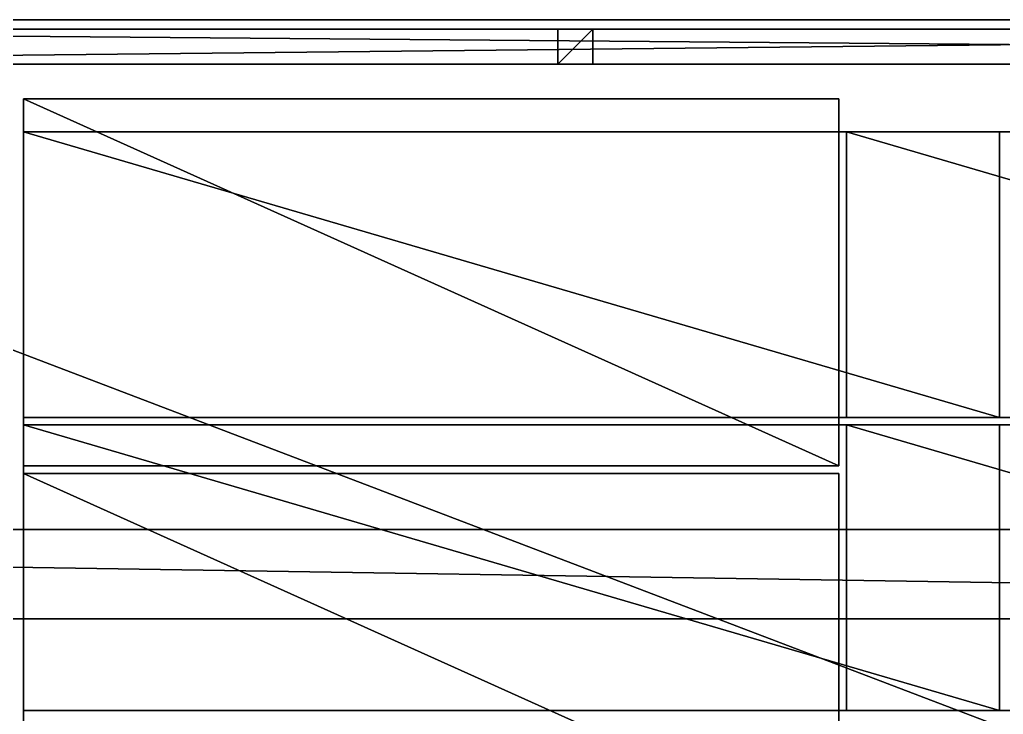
# Model space of a CAD drawing. Header units: millimetres. Extents: x -2500 to 6540, y -1255 to 1270.
# Drawn here: x 1291 to 2834, y 180 to 1270 of the extents above; entities that cross this region are included whole.
import ezdxf

# ---------------------------------------------------------------- set-up
doc = ezdxf.new("R2010")
doc.units = ezdxf.units.MM

msp = doc.modelspace()

# ---------------------------------------------------------------- linework, layer by layer
at = {"layer": 'CAD_75LAB'}
for points in [[(6540, 1270, 1190), (6540, 1270, 1120), (-40, 1270, 1120)], [(6540, 1270, 1190), (-40, 1270, 1120), (-40, 1270, 1190)], [(6540, 1270, 1120), (-40, 1200, 1120), (-40, 1270, 1120)], [(6540, 1270, 1120), (6540, 1200, 1120), (-40, 1200, 1120)], [(6540, 1270, 1190), (-40, 1270, 1190), (-40, 1200, 1190)], [(6540, 1270, 1190), (-40, 1200, 1190), (6540, 1200, 1190)], [(6540, 1255, 1030), (-40, 1255, 1030), (-40, 1255, 1120)], [(6540, 1255, 1120), (6540, 1255, 1030), (-40, 1255, 1120)], [(6540, -1255, 1030), (-40, -1255, 1030), (-40, 1255, 1030)], [(6540, 1255, 1030), (6540, -1255, 1030), (-40, 1255, 1030)], [(6540, -1255, 1120), (-40, 1255, 1120), (-40, -1255, 1120)], [(6540, 1255, 1120), (-40, 1255, 1120), (6540, -1255, 1120)], [(6540, 1255, 3560), (-40, 1255, 3560), (-40, 1255, 3615)], [(6540, 1255, 3615), (6540, 1255, 3560), (-40, 1255, 3615)], [(6540, 1200, 3560), (-40, 1200, 3560), (-40, 1255, 3560)], [(6540, 1255, 3560), (6540, 1200, 3560), (-40, 1255, 3560)], [(6540, 1200, 3615), (-40, 1255, 3615), (-40, 1200, 3615)], [(6540, 1255, 3615), (-40, 1255, 3615), (6540, 1200, 3615)], [(2135, 1200, 3560), (2135, 1255, 1120), (2135, 1200, 1120)], [(2135, 1200, 3560), (2135, 1255, 3560), (2135, 1255, 1120)], [(2190, 1255, 3560), (2190, 1255, 1120), (2135, 1255, 1120)], [(2190, 1255, 3560), (2135, 1255, 1120), (2135, 1255, 3560)], [(2190, 1255, 1120), (2135, 1200, 1120), (2135, 1255, 1120)], [(2190, 1255, 1120), (2190, 1200, 1120), (2135, 1200, 1120)], [(2190, 1255, 3560), (2135, 1255, 3560), (2135, 1200, 3560)], [(2190, 1255, 3560), (2135, 1200, 3560), (2190, 1200, 3560)], [(2190, 1200, 3560), (2190, 1200, 1120), (2190, 1255, 1120)], [(2190, 1200, 3560), (2190, 1255, 1120), (2190, 1255, 3560)], [(6540, 1200, 3560), (-40, 1200, 3615), (-40, 1200, 3560)], [(6540, 1200, 3615), (-40, 1200, 3615), (6540, 1200, 3560)], [(6540, 1200, 1190), (-40, 1200, 1120), (6540, 1200, 1120)], [(6540, 1200, 1190), (-40, 1200, 1190), (-40, 1200, 1120)], [(2190, 1200, 3560), (2135, 1200, 1120), (2190, 1200, 1120)], [(2190, 1200, 3560), (2135, 1200, 3560), (2135, 1200, 1120)], [(1297, 570, 1237), (1297, 1146, 1123), (1297, 570, 1123)], [(1297, 570, 1237), (1297, 1146, 1237), (1297, 1146, 1123)], [(2576, 1146, 1237), (2576, 1146, 1123), (1297, 1146, 1123)], [(2576, 1146, 1237), (1297, 1146, 1123), (1297, 1146, 1237)], [(2576, 570, 1123), (1297, 570, 1123), (1297, 1146, 1123)], [(2576, 1146, 1123), (2576, 570, 1123), (1297, 1146, 1123)], [(2576, 570, 1237), (1297, 1146, 1237), (1297, 570, 1237)], [(2576, 1146, 1237), (1297, 1146, 1237), (2576, 570, 1237)], [(1297, 570, 1357), (1297, 1146, 1243), (1297, 570, 1243)], [(1297, 570, 1357), (1297, 1146, 1357), (1297, 1146, 1243)], [(2576, 1146, 1357), (2576, 1146, 1243), (1297, 1146, 1243)], [(2576, 1146, 1357), (1297, 1146, 1243), (1297, 1146, 1357)], [(2576, 570, 1243), (1297, 570, 1243), (1297, 1146, 1243)], [(2576, 1146, 1243), (2576, 570, 1243), (1297, 1146, 1243)], [(2576, 570, 1357), (1297, 1146, 1357), (1297, 570, 1357)], [(2576, 1146, 1357), (1297, 1146, 1357), (2576, 570, 1357)], [(1297, 570, 1477), (1297, 1146, 1363), (1297, 570, 1363)], [(1297, 570, 1477), (1297, 1146, 1477), (1297, 1146, 1363)], [(2576, 1146, 1477), (2576, 1146, 1363), (1297, 1146, 1363)], [(2576, 1146, 1477), (1297, 1146, 1363), (1297, 1146, 1477)], [(2576, 570, 1363), (1297, 570, 1363), (1297, 1146, 1363)], [(2576, 1146, 1363), (2576, 570, 1363), (1297, 1146, 1363)], [(2576, 570, 1477), (1297, 1146, 1477), (1297, 570, 1477)], [(2576, 1146, 1477), (1297, 1146, 1477), (2576, 570, 1477)], [(1297, 570, 1597), (1297, 1146, 1483), (1297, 570, 1483)], [(1297, 570, 1597), (1297, 1146, 1597), (1297, 1146, 1483)], [(2576, 1146, 1597), (2576, 1146, 1483), (1297, 1146, 1483)], [(2576, 1146, 1597), (1297, 1146, 1483), (1297, 1146, 1597)], [(2576, 570, 1483), (1297, 570, 1483), (1297, 1146, 1483)], [(2576, 1146, 1483), (2576, 570, 1483), (1297, 1146, 1483)], [(2576, 570, 1597), (1297, 1146, 1597), (1297, 570, 1597)], [(2576, 1146, 1597), (1297, 1146, 1597), (2576, 570, 1597)], [(1297, 570, 1717), (1297, 1146, 1603), (1297, 570, 1603)], [(1297, 570, 1717), (1297, 1146, 1717), (1297, 1146, 1603)], [(2576, 1146, 1717), (2576, 1146, 1603), (1297, 1146, 1603)], [(2576, 1146, 1717), (1297, 1146, 1603), (1297, 1146, 1717)], [(2576, 570, 1603), (1297, 570, 1603), (1297, 1146, 1603)], [(2576, 1146, 1603), (2576, 570, 1603), (1297, 1146, 1603)], [(2576, 570, 1717), (1297, 1146, 1717), (1297, 570, 1717)], [(2576, 1146, 1717), (1297, 1146, 1717), (2576, 570, 1717)], [(1297, 570, 1837), (1297, 1146, 1723), (1297, 570, 1723)], [(1297, 570, 1837), (1297, 1146, 1837), (1297, 1146, 1723)], [(2576, 1146, 1837), (2576, 1146, 1723), (1297, 1146, 1723)], [(2576, 1146, 1837), (1297, 1146, 1723), (1297, 1146, 1837)], [(2576, 570, 1723), (1297, 570, 1723), (1297, 1146, 1723)], [(2576, 1146, 1723), (2576, 570, 1723), (1297, 1146, 1723)], [(2576, 570, 1837), (1297, 1146, 1837), (1297, 570, 1837)], [(2576, 1146, 1837), (1297, 1146, 1837), (2576, 570, 1837)], [(1297, 570, 1957), (1297, 1146, 1843), (1297, 570, 1843)], [(1297, 570, 1957), (1297, 1146, 1957), (1297, 1146, 1843)], [(2576, 1146, 1957), (2576, 1146, 1843), (1297, 1146, 1843)], [(2576, 1146, 1957), (1297, 1146, 1843), (1297, 1146, 1957)], [(2576, 570, 1843), (1297, 570, 1843), (1297, 1146, 1843)], [(2576, 1146, 1843), (2576, 570, 1843), (1297, 1146, 1843)], [(2576, 570, 1957), (1297, 1146, 1957), (1297, 570, 1957)], [(2576, 1146, 1957), (1297, 1146, 1957), (2576, 570, 1957)], [(2576, 570, 1237), (2576, 570, 1123), (2576, 1146, 1123)], [(2576, 570, 1237), (2576, 1146, 1123), (2576, 1146, 1237)], [(2576, 570, 1357), (2576, 570, 1243), (2576, 1146, 1243)], [(2576, 570, 1357), (2576, 1146, 1243), (2576, 1146, 1357)], [(2576, 570, 1477), (2576, 570, 1363), (2576, 1146, 1363)], [(2576, 570, 1477), (2576, 1146, 1363), (2576, 1146, 1477)], [(2576, 570, 1597), (2576, 570, 1483), (2576, 1146, 1483)], [(2576, 570, 1597), (2576, 1146, 1483), (2576, 1146, 1597)], [(2576, 570, 1717), (2576, 570, 1603), (2576, 1146, 1603)], [(2576, 570, 1717), (2576, 1146, 1603), (2576, 1146, 1717)], [(2576, 570, 1837), (2576, 570, 1723), (2576, 1146, 1723)], [(2576, 570, 1837), (2576, 1146, 1723), (2576, 1146, 1837)], [(2576, 570, 1957), (2576, 570, 1843), (2576, 1146, 1843)], [(2576, 570, 1957), (2576, 1146, 1843), (2576, 1146, 1957)], [(1297, 646, 1963), (1297, 1094, 2077), (1297, 1094, 1963)], [(1297, 646, 2077), (1297, 1094, 2077), (1297, 646, 1963)], [(2828, 1094, 2077), (2828, 1094, 1963), (1297, 1094, 1963)], [(2828, 1094, 2077), (1297, 1094, 1963), (1297, 1094, 2077)], [(2828, 646, 1963), (1297, 646, 1963), (1297, 1094, 1963)], [(2828, 1094, 1963), (2828, 646, 1963), (1297, 1094, 1963)], [(2828, 646, 2077), (1297, 1094, 2077), (1297, 646, 2077)], [(2828, 1094, 2077), (1297, 1094, 2077), (2828, 646, 2077)], [(1297, 646, 2083), (1297, 1094, 2197), (1297, 1094, 2083)], [(1297, 646, 2197), (1297, 1094, 2197), (1297, 646, 2083)], [(2828, 1094, 2197), (2828, 1094, 2083), (1297, 1094, 2083)], [(2828, 1094, 2197), (1297, 1094, 2083), (1297, 1094, 2197)], [(2828, 646, 2083), (1297, 646, 2083), (1297, 1094, 2083)], [(2828, 1094, 2083), (2828, 646, 2083), (1297, 1094, 2083)], [(2828, 646, 2197), (1297, 1094, 2197), (1297, 646, 2197)], [(2828, 1094, 2197), (1297, 1094, 2197), (2828, 646, 2197)], [(1297, 646, 2203), (1297, 1094, 2317), (1297, 1094, 2203)], [(1297, 646, 2317), (1297, 1094, 2317), (1297, 646, 2203)], [(2828, 1094, 2317), (2828, 1094, 2203), (1297, 1094, 2203)], [(2828, 1094, 2317), (1297, 1094, 2203), (1297, 1094, 2317)], [(2828, 646, 2203), (1297, 646, 2203), (1297, 1094, 2203)], [(2828, 1094, 2203), (2828, 646, 2203), (1297, 1094, 2203)], [(2828, 646, 2317), (1297, 1094, 2317), (1297, 646, 2317)], [(2828, 1094, 2317), (1297, 1094, 2317), (2828, 646, 2317)], [(1297, 646, 2323), (1297, 1094, 2437), (1297, 1094, 2323)], [(1297, 646, 2437), (1297, 1094, 2437), (1297, 646, 2323)], [(2828, 1094, 2437), (2828, 1094, 2323), (1297, 1094, 2323)], [(2828, 1094, 2437), (1297, 1094, 2323), (1297, 1094, 2437)], [(2828, 646, 2323), (1297, 646, 2323), (1297, 1094, 2323)], [(2828, 1094, 2323), (2828, 646, 2323), (1297, 1094, 2323)], [(2828, 646, 2437), (1297, 1094, 2437), (1297, 646, 2437)], [(2828, 1094, 2437), (1297, 1094, 2437), (2828, 646, 2437)], [(1297, 646, 2443), (1297, 1094, 2557), (1297, 1094, 2443)], [(1297, 646, 2557), (1297, 1094, 2557), (1297, 646, 2443)], [(2828, 1094, 2557), (2828, 1094, 2443), (1297, 1094, 2443)], [(2828, 1094, 2557), (1297, 1094, 2443), (1297, 1094, 2557)], [(2828, 646, 2443), (1297, 646, 2443), (1297, 1094, 2443)], [(2828, 1094, 2443), (2828, 646, 2443), (1297, 1094, 2443)], [(2828, 646, 2557), (1297, 1094, 2557), (1297, 646, 2557)], [(2828, 1094, 2557), (1297, 1094, 2557), (2828, 646, 2557)], [(1297, 646, 2563), (1297, 1094, 2677), (1297, 1094, 2563)], [(1297, 646, 2677), (1297, 1094, 2677), (1297, 646, 2563)], [(2828, 1094, 2677), (2828, 1094, 2563), (1297, 1094, 2563)], [(2828, 1094, 2677), (1297, 1094, 2563), (1297, 1094, 2677)], [(2828, 646, 2563), (1297, 646, 2563), (1297, 1094, 2563)], [(2828, 1094, 2563), (2828, 646, 2563), (1297, 1094, 2563)], [(2828, 646, 2677), (1297, 1094, 2677), (1297, 646, 2677)], [(2828, 1094, 2677), (1297, 1094, 2677), (2828, 646, 2677)], [(1297, 646, 2683), (1297, 1094, 2797), (1297, 1094, 2683)], [(1297, 646, 2797), (1297, 1094, 2797), (1297, 646, 2683)], [(2828, 1094, 2797), (2828, 1094, 2683), (1297, 1094, 2683)], [(2828, 1094, 2797), (1297, 1094, 2683), (1297, 1094, 2797)], [(2828, 646, 2683), (1297, 646, 2683), (1297, 1094, 2683)], [(2828, 1094, 2683), (2828, 646, 2683), (1297, 1094, 2683)], [(2828, 646, 2797), (1297, 1094, 2797), (1297, 646, 2797)], [(2828, 1094, 2797), (1297, 1094, 2797), (2828, 646, 2797)], [(1297, 646, 2803), (1297, 1094, 2917), (1297, 1094, 2803)], [(1297, 646, 2917), (1297, 1094, 2917), (1297, 646, 2803)], [(2828, 1094, 2917), (2828, 1094, 2803), (1297, 1094, 2803)], [(2828, 1094, 2917), (1297, 1094, 2803), (1297, 1094, 2917)], [(2828, 646, 2803), (1297, 646, 2803), (1297, 1094, 2803)], [(2828, 1094, 2803), (2828, 646, 2803), (1297, 1094, 2803)], [(2828, 646, 2917), (1297, 1094, 2917), (1297, 646, 2917)], [(2828, 1094, 2917), (1297, 1094, 2917), (2828, 646, 2917)], [(1297, 646, 2923), (1297, 1094, 3037), (1297, 1094, 2923)], [(1297, 646, 3037), (1297, 1094, 3037), (1297, 646, 2923)], [(2828, 1094, 3037), (2828, 1094, 2923), (1297, 1094, 2923)], [(2828, 1094, 3037), (1297, 1094, 2923), (1297, 1094, 3037)], [(2828, 646, 2923), (1297, 646, 2923), (1297, 1094, 2923)], [(2828, 1094, 2923), (2828, 646, 2923), (1297, 1094, 2923)], [(2828, 646, 3037), (1297, 1094, 3037), (1297, 646, 3037)], [(2828, 1094, 3037), (1297, 1094, 3037), (2828, 646, 3037)], [(1297, 646, 3043), (1297, 1094, 3157), (1297, 1094, 3043)], [(1297, 646, 3157), (1297, 1094, 3157), (1297, 646, 3043)], [(2828, 1094, 3157), (2828, 1094, 3043), (1297, 1094, 3043)], [(2828, 1094, 3157), (1297, 1094, 3043), (1297, 1094, 3157)], [(2828, 646, 3043), (1297, 646, 3043), (1297, 1094, 3043)], [(2828, 1094, 3043), (2828, 646, 3043), (1297, 1094, 3043)], [(2828, 646, 3157), (1297, 1094, 3157), (1297, 646, 3157)], [(2828, 1094, 3157), (1297, 1094, 3157), (2828, 646, 3157)], [(1297, 646, 3163), (1297, 1094, 3277), (1297, 1094, 3163)], [(1297, 646, 3277), (1297, 1094, 3277), (1297, 646, 3163)], [(2828, 1094, 3277), (2828, 1094, 3163), (1297, 1094, 3163)], [(2828, 1094, 3277), (1297, 1094, 3163), (1297, 1094, 3277)], [(2828, 646, 3163), (1297, 646, 3163), (1297, 1094, 3163)], [(2828, 1094, 3163), (2828, 646, 3163), (1297, 1094, 3163)], [(2828, 646, 3277), (1297, 1094, 3277), (1297, 646, 3277)], [(2828, 1094, 3277), (1297, 1094, 3277), (2828, 646, 3277)], [(1297, 646, 3283), (1297, 1094, 3397), (1297, 1094, 3283)], [(1297, 646, 3397), (1297, 1094, 3397), (1297, 646, 3283)], [(2828, 1094, 3397), (2828, 1094, 3283), (1297, 1094, 3283)], [(2828, 1094, 3397), (1297, 1094, 3283), (1297, 1094, 3397)], [(2828, 646, 3283), (1297, 646, 3283), (1297, 1094, 3283)], [(2828, 1094, 3283), (2828, 646, 3283), (1297, 1094, 3283)], [(2828, 646, 3397), (1297, 1094, 3397), (1297, 646, 3397)], [(2828, 1094, 3397), (1297, 1094, 3397), (2828, 646, 3397)], [(1297, 646, 3403), (1297, 1094, 3517), (1297, 1094, 3403)], [(1297, 646, 3517), (1297, 1094, 3517), (1297, 646, 3403)], [(2828, 1094, 3517), (2828, 1094, 3403), (1297, 1094, 3403)], [(2828, 1094, 3517), (1297, 1094, 3403), (1297, 1094, 3517)], [(2828, 646, 3403), (1297, 646, 3403), (1297, 1094, 3403)], [(2828, 1094, 3403), (2828, 646, 3403), (1297, 1094, 3403)], [(2828, 646, 3517), (1297, 1094, 3517), (1297, 646, 3517)], [(2828, 1094, 3517), (1297, 1094, 3517), (2828, 646, 3517)], [(2588, 646, 1123), (2588, 1094, 1237), (2588, 1094, 1123)], [(2588, 646, 1237), (2588, 1094, 1237), (2588, 646, 1123)], [(4119, 1094, 1237), (4119, 1094, 1123), (2588, 1094, 1123)], [(4119, 1094, 1237), (2588, 1094, 1123), (2588, 1094, 1237)], [(4119, 646, 1123), (2588, 646, 1123), (2588, 1094, 1123)], [(4119, 1094, 1123), (4119, 646, 1123), (2588, 1094, 1123)], [(4119, 646, 1237), (2588, 1094, 1237), (2588, 646, 1237)], [(4119, 1094, 1237), (2588, 1094, 1237), (4119, 646, 1237)], [(2588, 646, 1243), (2588, 1094, 1357), (2588, 1094, 1243)], [(2588, 646, 1357), (2588, 1094, 1357), (2588, 646, 1243)], [(4119, 1094, 1357), (4119, 1094, 1243), (2588, 1094, 1243)], [(4119, 1094, 1357), (2588, 1094, 1243), (2588, 1094, 1357)], [(4119, 646, 1243), (2588, 646, 1243), (2588, 1094, 1243)], [(4119, 1094, 1243), (4119, 646, 1243), (2588, 1094, 1243)], [(4119, 646, 1357), (2588, 1094, 1357), (2588, 646, 1357)], [(4119, 1094, 1357), (2588, 1094, 1357), (4119, 646, 1357)], [(2588, 646, 1363), (2588, 1094, 1477), (2588, 1094, 1363)], [(2588, 646, 1477), (2588, 1094, 1477), (2588, 646, 1363)], [(4119, 1094, 1477), (4119, 1094, 1363), (2588, 1094, 1363)], [(4119, 1094, 1477), (2588, 1094, 1363), (2588, 1094, 1477)], [(4119, 646, 1363), (2588, 646, 1363), (2588, 1094, 1363)], [(4119, 1094, 1363), (4119, 646, 1363), (2588, 1094, 1363)], [(4119, 646, 1477), (2588, 1094, 1477), (2588, 646, 1477)], [(4119, 1094, 1477), (2588, 1094, 1477), (4119, 646, 1477)], [(2588, 646, 1483), (2588, 1094, 1597), (2588, 1094, 1483)], [(2588, 646, 1597), (2588, 1094, 1597), (2588, 646, 1483)], [(4119, 1094, 1597), (4119, 1094, 1483), (2588, 1094, 1483)], [(4119, 1094, 1597), (2588, 1094, 1483), (2588, 1094, 1597)], [(4119, 646, 1483), (2588, 646, 1483), (2588, 1094, 1483)], [(4119, 1094, 1483), (4119, 646, 1483), (2588, 1094, 1483)], [(4119, 646, 1597), (2588, 1094, 1597), (2588, 646, 1597)], [(4119, 1094, 1597), (2588, 1094, 1597), (4119, 646, 1597)], [(2588, 646, 1603), (2588, 1094, 1717), (2588, 1094, 1603)], [(2588, 646, 1717), (2588, 1094, 1717), (2588, 646, 1603)], [(4119, 1094, 1717), (4119, 1094, 1603), (2588, 1094, 1603)], [(4119, 1094, 1717), (2588, 1094, 1603), (2588, 1094, 1717)], [(4119, 646, 1603), (2588, 646, 1603), (2588, 1094, 1603)], [(4119, 1094, 1603), (4119, 646, 1603), (2588, 1094, 1603)], [(4119, 646, 1717), (2588, 1094, 1717), (2588, 646, 1717)], [(4119, 1094, 1717), (2588, 1094, 1717), (4119, 646, 1717)], [(2588, 646, 1723), (2588, 1094, 1837), (2588, 1094, 1723)], [(2588, 646, 1837), (2588, 1094, 1837), (2588, 646, 1723)], [(4119, 1094, 1837), (4119, 1094, 1723), (2588, 1094, 1723)], [(4119, 1094, 1837), (2588, 1094, 1723), (2588, 1094, 1837)], [(4119, 646, 1723), (2588, 646, 1723), (2588, 1094, 1723)], [(4119, 1094, 1723), (4119, 646, 1723), (2588, 1094, 1723)], [(4119, 646, 1837), (2588, 1094, 1837), (2588, 646, 1837)], [(4119, 1094, 1837), (2588, 1094, 1837), (4119, 646, 1837)], [(2588, 646, 1843), (2588, 1094, 1957), (2588, 1094, 1843)], [(2588, 646, 1957), (2588, 1094, 1957), (2588, 646, 1843)], [(4119, 1094, 1957), (4119, 1094, 1843), (2588, 1094, 1843)], [(4119, 1094, 1957), (2588, 1094, 1843), (2588, 1094, 1957)], [(4119, 646, 1843), (2588, 646, 1843), (2588, 1094, 1843)], [(4119, 1094, 1843), (4119, 646, 1843), (2588, 1094, 1843)], [(4119, 646, 1957), (2588, 1094, 1957), (2588, 646, 1957)], [(4119, 1094, 1957), (2588, 1094, 1957), (4119, 646, 1957)], [(2828, 646, 1963), (2828, 1094, 1963), (2828, 1094, 2077)], [(2828, 646, 2077), (2828, 646, 1963), (2828, 1094, 2077)], [(2828, 646, 2083), (2828, 1094, 2083), (2828, 1094, 2197)], [(2828, 646, 2197), (2828, 646, 2083), (2828, 1094, 2197)], [(2828, 646, 2203), (2828, 1094, 2203), (2828, 1094, 2317)], [(2828, 646, 2317), (2828, 646, 2203), (2828, 1094, 2317)], [(2828, 646, 2323), (2828, 1094, 2323), (2828, 1094, 2437)], [(2828, 646, 2437), (2828, 646, 2323), (2828, 1094, 2437)], [(2828, 646, 2443), (2828, 1094, 2443), (2828, 1094, 2557)], [(2828, 646, 2557), (2828, 646, 2443), (2828, 1094, 2557)], [(2828, 646, 2563), (2828, 1094, 2563), (2828, 1094, 2677)], [(2828, 646, 2677), (2828, 646, 2563), (2828, 1094, 2677)], [(2828, 646, 2683), (2828, 1094, 2683), (2828, 1094, 2797)], [(2828, 646, 2797), (2828, 646, 2683), (2828, 1094, 2797)], [(2828, 646, 2803), (2828, 1094, 2803), (2828, 1094, 2917)], [(2828, 646, 2917), (2828, 646, 2803), (2828, 1094, 2917)], [(2828, 646, 2923), (2828, 1094, 2923), (2828, 1094, 3037)], [(2828, 646, 3037), (2828, 646, 2923), (2828, 1094, 3037)], [(2828, 646, 3043), (2828, 1094, 3043), (2828, 1094, 3157)], [(2828, 646, 3157), (2828, 646, 3043), (2828, 1094, 3157)], [(2828, 646, 3163), (2828, 1094, 3163), (2828, 1094, 3277)], [(2828, 646, 3277), (2828, 646, 3163), (2828, 1094, 3277)], [(2828, 646, 3283), (2828, 1094, 3283), (2828, 1094, 3397)], [(2828, 646, 3397), (2828, 646, 3283), (2828, 1094, 3397)], [(2828, 646, 3403), (2828, 1094, 3403), (2828, 1094, 3517)], [(2828, 646, 3517), (2828, 646, 3403), (2828, 1094, 3517)], [(2828, 646, 2077), (1297, 646, 1963), (2828, 646, 1963)], [(2828, 646, 2077), (1297, 646, 2077), (1297, 646, 1963)], [(2828, 646, 2197), (1297, 646, 2083), (2828, 646, 2083)], [(2828, 646, 2197), (1297, 646, 2197), (1297, 646, 2083)], [(2828, 646, 2317), (1297, 646, 2203), (2828, 646, 2203)], [(2828, 646, 2317), (1297, 646, 2317), (1297, 646, 2203)], [(2828, 646, 2437), (1297, 646, 2323), (2828, 646, 2323)], [(2828, 646, 2437), (1297, 646, 2437), (1297, 646, 2323)], [(2828, 646, 2557), (1297, 646, 2443), (2828, 646, 2443)], [(2828, 646, 2557), (1297, 646, 2557), (1297, 646, 2443)], [(2828, 646, 2677), (1297, 646, 2563), (2828, 646, 2563)], [(2828, 646, 2677), (1297, 646, 2677), (1297, 646, 2563)], [(2828, 646, 2797), (1297, 646, 2683), (2828, 646, 2683)], [(2828, 646, 2797), (1297, 646, 2797), (1297, 646, 2683)], [(2828, 646, 2917), (1297, 646, 2803), (2828, 646, 2803)], [(2828, 646, 2917), (1297, 646, 2917), (1297, 646, 2803)], [(2828, 646, 3037), (1297, 646, 2923), (2828, 646, 2923)], [(2828, 646, 3037), (1297, 646, 3037), (1297, 646, 2923)], [(2828, 646, 3157), (1297, 646, 3043), (2828, 646, 3043)], [(2828, 646, 3157), (1297, 646, 3157), (1297, 646, 3043)], [(2828, 646, 3277), (1297, 646, 3163), (2828, 646, 3163)], [(2828, 646, 3277), (1297, 646, 3277), (1297, 646, 3163)], [(2828, 646, 3397), (1297, 646, 3283), (2828, 646, 3283)], [(2828, 646, 3397), (1297, 646, 3397), (1297, 646, 3283)], [(2828, 646, 3517), (1297, 646, 3403), (2828, 646, 3403)], [(2828, 646, 3517), (1297, 646, 3517), (1297, 646, 3403)], [(1297, 186, 1963), (1297, 634, 2077), (1297, 634, 1963)], [(1297, 186, 2077), (1297, 634, 2077), (1297, 186, 1963)], [(2828, 634, 2077), (2828, 634, 1963), (1297, 634, 1963)], [(2828, 634, 2077), (1297, 634, 1963), (1297, 634, 2077)], [(2828, 186, 1963), (1297, 186, 1963), (1297, 634, 1963)], [(2828, 634, 1963), (2828, 186, 1963), (1297, 634, 1963)], [(2828, 186, 2077), (1297, 634, 2077), (1297, 186, 2077)], [(2828, 634, 2077), (1297, 634, 2077), (2828, 186, 2077)], [(1297, 186, 2083), (1297, 634, 2197), (1297, 634, 2083)], [(1297, 186, 2197), (1297, 634, 2197), (1297, 186, 2083)], [(2828, 634, 2197), (2828, 634, 2083), (1297, 634, 2083)], [(2828, 634, 2197), (1297, 634, 2083), (1297, 634, 2197)], [(2828, 186, 2083), (1297, 186, 2083), (1297, 634, 2083)], [(2828, 634, 2083), (2828, 186, 2083), (1297, 634, 2083)], [(2828, 186, 2197), (1297, 634, 2197), (1297, 186, 2197)], [(2828, 634, 2197), (1297, 634, 2197), (2828, 186, 2197)], [(1297, 186, 2203), (1297, 634, 2317), (1297, 634, 2203)], [(1297, 186, 2317), (1297, 634, 2317), (1297, 186, 2203)], [(2828, 634, 2317), (2828, 634, 2203), (1297, 634, 2203)], [(2828, 634, 2317), (1297, 634, 2203), (1297, 634, 2317)], [(2828, 186, 2203), (1297, 186, 2203), (1297, 634, 2203)], [(2828, 634, 2203), (2828, 186, 2203), (1297, 634, 2203)], [(2828, 186, 2317), (1297, 634, 2317), (1297, 186, 2317)], [(2828, 634, 2317), (1297, 634, 2317), (2828, 186, 2317)], [(1297, 186, 2323), (1297, 634, 2437), (1297, 634, 2323)], [(1297, 186, 2437), (1297, 634, 2437), (1297, 186, 2323)], [(2828, 634, 2437), (2828, 634, 2323), (1297, 634, 2323)], [(2828, 634, 2437), (1297, 634, 2323), (1297, 634, 2437)], [(2828, 186, 2323), (1297, 186, 2323), (1297, 634, 2323)], [(2828, 634, 2323), (2828, 186, 2323), (1297, 634, 2323)], [(2828, 186, 2437), (1297, 634, 2437), (1297, 186, 2437)], [(2828, 634, 2437), (1297, 634, 2437), (2828, 186, 2437)], [(1297, 186, 2443), (1297, 634, 2557), (1297, 634, 2443)], [(1297, 186, 2557), (1297, 634, 2557), (1297, 186, 2443)], [(2828, 634, 2557), (2828, 634, 2443), (1297, 634, 2443)], [(2828, 634, 2557), (1297, 634, 2443), (1297, 634, 2557)], [(2828, 186, 2443), (1297, 186, 2443), (1297, 634, 2443)], [(2828, 634, 2443), (2828, 186, 2443), (1297, 634, 2443)], [(2828, 186, 2557), (1297, 634, 2557), (1297, 186, 2557)], [(2828, 634, 2557), (1297, 634, 2557), (2828, 186, 2557)], [(1297, 186, 2563), (1297, 634, 2677), (1297, 634, 2563)], [(1297, 186, 2677), (1297, 634, 2677), (1297, 186, 2563)], [(2828, 634, 2677), (2828, 634, 2563), (1297, 634, 2563)], [(2828, 634, 2677), (1297, 634, 2563), (1297, 634, 2677)], [(2828, 186, 2563), (1297, 186, 2563), (1297, 634, 2563)], [(2828, 634, 2563), (2828, 186, 2563), (1297, 634, 2563)], [(2828, 186, 2677), (1297, 634, 2677), (1297, 186, 2677)], [(2828, 634, 2677), (1297, 634, 2677), (2828, 186, 2677)], [(1297, 186, 2683), (1297, 634, 2797), (1297, 634, 2683)], [(1297, 186, 2797), (1297, 634, 2797), (1297, 186, 2683)], [(2828, 634, 2797), (2828, 634, 2683), (1297, 634, 2683)], [(2828, 634, 2797), (1297, 634, 2683), (1297, 634, 2797)], [(2828, 186, 2683), (1297, 186, 2683), (1297, 634, 2683)], [(2828, 634, 2683), (2828, 186, 2683), (1297, 634, 2683)], [(2828, 186, 2797), (1297, 634, 2797), (1297, 186, 2797)], [(2828, 634, 2797), (1297, 634, 2797), (2828, 186, 2797)], [(1297, 186, 2803), (1297, 634, 2917), (1297, 634, 2803)], [(1297, 186, 2917), (1297, 634, 2917), (1297, 186, 2803)], [(2828, 634, 2917), (2828, 634, 2803), (1297, 634, 2803)], [(2828, 634, 2917), (1297, 634, 2803), (1297, 634, 2917)], [(2828, 186, 2803), (1297, 186, 2803), (1297, 634, 2803)], [(2828, 634, 2803), (2828, 186, 2803), (1297, 634, 2803)], [(2828, 186, 2917), (1297, 634, 2917), (1297, 186, 2917)], [(2828, 634, 2917), (1297, 634, 2917), (2828, 186, 2917)], [(1297, 186, 2923), (1297, 634, 3037), (1297, 634, 2923)], [(1297, 186, 3037), (1297, 634, 3037), (1297, 186, 2923)], [(2828, 634, 3037), (2828, 634, 2923), (1297, 634, 2923)], [(2828, 634, 3037), (1297, 634, 2923), (1297, 634, 3037)], [(2828, 186, 2923), (1297, 186, 2923), (1297, 634, 2923)], [(2828, 634, 2923), (2828, 186, 2923), (1297, 634, 2923)], [(2828, 186, 3037), (1297, 634, 3037), (1297, 186, 3037)], [(2828, 634, 3037), (1297, 634, 3037), (2828, 186, 3037)], [(1297, 186, 3043), (1297, 634, 3157), (1297, 634, 3043)], [(1297, 186, 3157), (1297, 634, 3157), (1297, 186, 3043)], [(2828, 634, 3157), (2828, 634, 3043), (1297, 634, 3043)], [(2828, 634, 3157), (1297, 634, 3043), (1297, 634, 3157)], [(2828, 186, 3043), (1297, 186, 3043), (1297, 634, 3043)], [(2828, 634, 3043), (2828, 186, 3043), (1297, 634, 3043)], [(2828, 186, 3157), (1297, 634, 3157), (1297, 186, 3157)], [(2828, 634, 3157), (1297, 634, 3157), (2828, 186, 3157)], [(1297, 186, 3163), (1297, 634, 3277), (1297, 634, 3163)], [(1297, 186, 3277), (1297, 634, 3277), (1297, 186, 3163)], [(2828, 634, 3277), (2828, 634, 3163), (1297, 634, 3163)], [(2828, 634, 3277), (1297, 634, 3163), (1297, 634, 3277)], [(2828, 186, 3163), (1297, 186, 3163), (1297, 634, 3163)], [(2828, 634, 3163), (2828, 186, 3163), (1297, 634, 3163)], [(2828, 186, 3277), (1297, 634, 3277), (1297, 186, 3277)], [(2828, 634, 3277), (1297, 634, 3277), (2828, 186, 3277)], [(1297, 186, 3283), (1297, 634, 3397), (1297, 634, 3283)], [(1297, 186, 3397), (1297, 634, 3397), (1297, 186, 3283)], [(2828, 634, 3397), (2828, 634, 3283), (1297, 634, 3283)], [(2828, 634, 3397), (1297, 634, 3283), (1297, 634, 3397)], [(2828, 186, 3283), (1297, 186, 3283), (1297, 634, 3283)], [(2828, 634, 3283), (2828, 186, 3283), (1297, 634, 3283)], [(2828, 186, 3397), (1297, 634, 3397), (1297, 186, 3397)], [(2828, 634, 3397), (1297, 634, 3397), (2828, 186, 3397)], [(1297, 186, 3403), (1297, 634, 3517), (1297, 634, 3403)], [(1297, 186, 3517), (1297, 634, 3517), (1297, 186, 3403)], [(2828, 634, 3517), (2828, 634, 3403), (1297, 634, 3403)], [(2828, 634, 3517), (1297, 634, 3403), (1297, 634, 3517)], [(2828, 186, 3403), (1297, 186, 3403), (1297, 634, 3403)], [(2828, 634, 3403), (2828, 186, 3403), (1297, 634, 3403)], [(2828, 186, 3517), (1297, 634, 3517), (1297, 186, 3517)], [(2828, 634, 3517), (1297, 634, 3517), (2828, 186, 3517)], [(4119, 646, 1237), (2588, 646, 1123), (4119, 646, 1123)], [(4119, 646, 1237), (2588, 646, 1237), (2588, 646, 1123)], [(4119, 646, 1357), (2588, 646, 1243), (4119, 646, 1243)], [(4119, 646, 1357), (2588, 646, 1357), (2588, 646, 1243)], [(4119, 646, 1477), (2588, 646, 1363), (4119, 646, 1363)], [(4119, 646, 1477), (2588, 646, 1477), (2588, 646, 1363)], [(4119, 646, 1597), (2588, 646, 1483), (4119, 646, 1483)], [(4119, 646, 1597), (2588, 646, 1597), (2588, 646, 1483)], [(4119, 646, 1717), (2588, 646, 1603), (4119, 646, 1603)], [(4119, 646, 1717), (2588, 646, 1717), (2588, 646, 1603)], [(4119, 646, 1837), (2588, 646, 1723), (4119, 646, 1723)], [(4119, 646, 1837), (2588, 646, 1837), (2588, 646, 1723)], [(4119, 646, 1957), (2588, 646, 1843), (4119, 646, 1843)], [(4119, 646, 1957), (2588, 646, 1957), (2588, 646, 1843)], [(2588, 186, 1123), (2588, 634, 1237), (2588, 634, 1123)], [(2588, 186, 1237), (2588, 634, 1237), (2588, 186, 1123)], [(4119, 634, 1237), (4119, 634, 1123), (2588, 634, 1123)], [(4119, 634, 1237), (2588, 634, 1123), (2588, 634, 1237)], [(4119, 186, 1123), (2588, 186, 1123), (2588, 634, 1123)], [(4119, 634, 1123), (4119, 186, 1123), (2588, 634, 1123)], [(4119, 186, 1237), (2588, 634, 1237), (2588, 186, 1237)], [(4119, 634, 1237), (2588, 634, 1237), (4119, 186, 1237)], [(2588, 186, 1243), (2588, 634, 1357), (2588, 634, 1243)], [(2588, 186, 1357), (2588, 634, 1357), (2588, 186, 1243)], [(4119, 634, 1357), (4119, 634, 1243), (2588, 634, 1243)], [(4119, 634, 1357), (2588, 634, 1243), (2588, 634, 1357)], [(4119, 186, 1243), (2588, 186, 1243), (2588, 634, 1243)], [(4119, 634, 1243), (4119, 186, 1243), (2588, 634, 1243)], [(4119, 186, 1357), (2588, 634, 1357), (2588, 186, 1357)], [(4119, 634, 1357), (2588, 634, 1357), (4119, 186, 1357)], [(2588, 186, 1363), (2588, 634, 1477), (2588, 634, 1363)], [(2588, 186, 1477), (2588, 634, 1477), (2588, 186, 1363)], [(4119, 634, 1477), (4119, 634, 1363), (2588, 634, 1363)], [(4119, 634, 1477), (2588, 634, 1363), (2588, 634, 1477)], [(4119, 186, 1363), (2588, 186, 1363), (2588, 634, 1363)], [(4119, 634, 1363), (4119, 186, 1363), (2588, 634, 1363)], [(4119, 186, 1477), (2588, 634, 1477), (2588, 186, 1477)], [(4119, 634, 1477), (2588, 634, 1477), (4119, 186, 1477)], [(2588, 186, 1483), (2588, 634, 1597), (2588, 634, 1483)], [(2588, 186, 1597), (2588, 634, 1597), (2588, 186, 1483)], [(4119, 634, 1597), (4119, 634, 1483), (2588, 634, 1483)], [(4119, 634, 1597), (2588, 634, 1483), (2588, 634, 1597)], [(4119, 186, 1483), (2588, 186, 1483), (2588, 634, 1483)], [(4119, 634, 1483), (4119, 186, 1483), (2588, 634, 1483)], [(4119, 186, 1597), (2588, 634, 1597), (2588, 186, 1597)], [(4119, 634, 1597), (2588, 634, 1597), (4119, 186, 1597)], [(2588, 186, 1603), (2588, 634, 1717), (2588, 634, 1603)], [(2588, 186, 1717), (2588, 634, 1717), (2588, 186, 1603)], [(4119, 634, 1717), (4119, 634, 1603), (2588, 634, 1603)], [(4119, 634, 1717), (2588, 634, 1603), (2588, 634, 1717)], [(4119, 186, 1603), (2588, 186, 1603), (2588, 634, 1603)], [(4119, 634, 1603), (4119, 186, 1603), (2588, 634, 1603)], [(4119, 186, 1717), (2588, 634, 1717), (2588, 186, 1717)], [(4119, 634, 1717), (2588, 634, 1717), (4119, 186, 1717)], [(2588, 186, 1723), (2588, 634, 1837), (2588, 634, 1723)], [(2588, 186, 1837), (2588, 634, 1837), (2588, 186, 1723)], [(4119, 634, 1837), (4119, 634, 1723), (2588, 634, 1723)], [(4119, 634, 1837), (2588, 634, 1723), (2588, 634, 1837)], [(4119, 186, 1723), (2588, 186, 1723), (2588, 634, 1723)], [(4119, 634, 1723), (4119, 186, 1723), (2588, 634, 1723)], [(4119, 186, 1837), (2588, 634, 1837), (2588, 186, 1837)], [(4119, 634, 1837), (2588, 634, 1837), (4119, 186, 1837)], [(2588, 186, 1843), (2588, 634, 1957), (2588, 634, 1843)], [(2588, 186, 1957), (2588, 634, 1957), (2588, 186, 1843)], [(4119, 634, 1957), (4119, 634, 1843), (2588, 634, 1843)], [(4119, 634, 1957), (2588, 634, 1843), (2588, 634, 1957)], [(4119, 186, 1843), (2588, 186, 1843), (2588, 634, 1843)], [(4119, 634, 1843), (4119, 186, 1843), (2588, 634, 1843)], [(4119, 186, 1957), (2588, 634, 1957), (2588, 186, 1957)], [(4119, 634, 1957), (2588, 634, 1957), (4119, 186, 1957)], [(2828, 186, 1963), (2828, 634, 1963), (2828, 634, 2077)], [(2828, 186, 2077), (2828, 186, 1963), (2828, 634, 2077)], [(2828, 186, 2083), (2828, 634, 2083), (2828, 634, 2197)], [(2828, 186, 2197), (2828, 186, 2083), (2828, 634, 2197)], [(2828, 186, 2203), (2828, 634, 2203), (2828, 634, 2317)], [(2828, 186, 2317), (2828, 186, 2203), (2828, 634, 2317)], [(2828, 186, 2323), (2828, 634, 2323), (2828, 634, 2437)], [(2828, 186, 2437), (2828, 186, 2323), (2828, 634, 2437)], [(2828, 186, 2443), (2828, 634, 2443), (2828, 634, 2557)], [(2828, 186, 2557), (2828, 186, 2443), (2828, 634, 2557)], [(2828, 186, 2563), (2828, 634, 2563), (2828, 634, 2677)], [(2828, 186, 2677), (2828, 186, 2563), (2828, 634, 2677)], [(2828, 186, 2683), (2828, 634, 2683), (2828, 634, 2797)], [(2828, 186, 2797), (2828, 186, 2683), (2828, 634, 2797)], [(2828, 186, 2803), (2828, 634, 2803), (2828, 634, 2917)], [(2828, 186, 2917), (2828, 186, 2803), (2828, 634, 2917)], [(2828, 186, 2923), (2828, 634, 2923), (2828, 634, 3037)], [(2828, 186, 3037), (2828, 186, 2923), (2828, 634, 3037)], [(2828, 186, 3043), (2828, 634, 3043), (2828, 634, 3157)], [(2828, 186, 3157), (2828, 186, 3043), (2828, 634, 3157)], [(2828, 186, 3163), (2828, 634, 3163), (2828, 634, 3277)], [(2828, 186, 3277), (2828, 186, 3163), (2828, 634, 3277)], [(2828, 186, 3283), (2828, 634, 3283), (2828, 634, 3397)], [(2828, 186, 3397), (2828, 186, 3283), (2828, 634, 3397)], [(2828, 186, 3403), (2828, 634, 3403), (2828, 634, 3517)], [(2828, 186, 3517), (2828, 186, 3403), (2828, 634, 3517)], [(2576, 570, 1237), (1297, 570, 1123), (2576, 570, 1123)], [(2576, 570, 1237), (1297, 570, 1237), (1297, 570, 1123)], [(2576, 570, 1357), (1297, 570, 1243), (2576, 570, 1243)], [(2576, 570, 1357), (1297, 570, 1357), (1297, 570, 1243)], [(2576, 570, 1477), (1297, 570, 1363), (2576, 570, 1363)], [(2576, 570, 1477), (1297, 570, 1477), (1297, 570, 1363)], [(2576, 570, 1597), (1297, 570, 1483), (2576, 570, 1483)], [(2576, 570, 1597), (1297, 570, 1597), (1297, 570, 1483)], [(2576, 570, 1717), (1297, 570, 1603), (2576, 570, 1603)], [(2576, 570, 1717), (1297, 570, 1717), (1297, 570, 1603)], [(2576, 570, 1837), (1297, 570, 1723), (2576, 570, 1723)], [(2576, 570, 1837), (1297, 570, 1837), (1297, 570, 1723)], [(2576, 570, 1957), (1297, 570, 1843), (2576, 570, 1843)], [(2576, 570, 1957), (1297, 570, 1957), (1297, 570, 1843)], [(1297, -18, 1237), (1297, 558, 1123), (1297, -18, 1123)], [(1297, -18, 1237), (1297, 558, 1237), (1297, 558, 1123)], [(2576, 558, 1237), (2576, 558, 1123), (1297, 558, 1123)], [(2576, 558, 1237), (1297, 558, 1123), (1297, 558, 1237)], [(2576, -18, 1123), (1297, -18, 1123), (1297, 558, 1123)], [(2576, 558, 1123), (2576, -18, 1123), (1297, 558, 1123)], [(2576, -18, 1237), (1297, 558, 1237), (1297, -18, 1237)], [(2576, 558, 1237), (1297, 558, 1237), (2576, -18, 1237)], [(1297, -18, 1357), (1297, 558, 1243), (1297, -18, 1243)], [(1297, -18, 1357), (1297, 558, 1357), (1297, 558, 1243)], [(2576, 558, 1357), (2576, 558, 1243), (1297, 558, 1243)], [(2576, 558, 1357), (1297, 558, 1243), (1297, 558, 1357)], [(2576, -18, 1243), (1297, -18, 1243), (1297, 558, 1243)], [(2576, 558, 1243), (2576, -18, 1243), (1297, 558, 1243)], [(2576, -18, 1357), (1297, 558, 1357), (1297, -18, 1357)], [(2576, 558, 1357), (1297, 558, 1357), (2576, -18, 1357)], [(1297, -18, 1477), (1297, 558, 1363), (1297, -18, 1363)], [(1297, -18, 1477), (1297, 558, 1477), (1297, 558, 1363)], [(2576, 558, 1477), (2576, 558, 1363), (1297, 558, 1363)], [(2576, 558, 1477), (1297, 558, 1363), (1297, 558, 1477)], [(2576, -18, 1363), (1297, -18, 1363), (1297, 558, 1363)], [(2576, 558, 1363), (2576, -18, 1363), (1297, 558, 1363)], [(2576, -18, 1477), (1297, 558, 1477), (1297, -18, 1477)], [(2576, 558, 1477), (1297, 558, 1477), (2576, -18, 1477)], [(1297, -18, 1597), (1297, 558, 1483), (1297, -18, 1483)], [(1297, -18, 1597), (1297, 558, 1597), (1297, 558, 1483)], [(2576, 558, 1597), (2576, 558, 1483), (1297, 558, 1483)], [(2576, 558, 1597), (1297, 558, 1483), (1297, 558, 1597)], [(2576, -18, 1483), (1297, -18, 1483), (1297, 558, 1483)], [(2576, 558, 1483), (2576, -18, 1483), (1297, 558, 1483)], [(2576, -18, 1597), (1297, 558, 1597), (1297, -18, 1597)], [(2576, 558, 1597), (1297, 558, 1597), (2576, -18, 1597)], [(1297, -18, 1717), (1297, 558, 1603), (1297, -18, 1603)], [(1297, -18, 1717), (1297, 558, 1717), (1297, 558, 1603)], [(2576, 558, 1717), (2576, 558, 1603), (1297, 558, 1603)], [(2576, 558, 1717), (1297, 558, 1603), (1297, 558, 1717)], [(2576, -18, 1603), (1297, -18, 1603), (1297, 558, 1603)], [(2576, 558, 1603), (2576, -18, 1603), (1297, 558, 1603)], [(2576, -18, 1717), (1297, 558, 1717), (1297, -18, 1717)], [(2576, 558, 1717), (1297, 558, 1717), (2576, -18, 1717)], [(1297, -18, 1837), (1297, 558, 1723), (1297, -18, 1723)], [(1297, -18, 1837), (1297, 558, 1837), (1297, 558, 1723)], [(2576, 558, 1837), (2576, 558, 1723), (1297, 558, 1723)], [(2576, 558, 1837), (1297, 558, 1723), (1297, 558, 1837)], [(2576, -18, 1723), (1297, -18, 1723), (1297, 558, 1723)], [(2576, 558, 1723), (2576, -18, 1723), (1297, 558, 1723)], [(2576, -18, 1837), (1297, 558, 1837), (1297, -18, 1837)], [(2576, 558, 1837), (1297, 558, 1837), (2576, -18, 1837)], [(1297, -18, 1957), (1297, 558, 1843), (1297, -18, 1843)], [(1297, -18, 1957), (1297, 558, 1957), (1297, 558, 1843)], [(2576, 558, 1957), (2576, 558, 1843), (1297, 558, 1843)], [(2576, 558, 1957), (1297, 558, 1843), (1297, 558, 1957)], [(2576, -18, 1843), (1297, -18, 1843), (1297, 558, 1843)], [(2576, 558, 1843), (2576, -18, 1843), (1297, 558, 1843)], [(2576, -18, 1957), (1297, 558, 1957), (1297, -18, 1957)], [(2576, 558, 1957), (1297, 558, 1957), (2576, -18, 1957)], [(2576, -18, 1237), (2576, -18, 1123), (2576, 558, 1123)], [(2576, -18, 1237), (2576, 558, 1123), (2576, 558, 1237)], [(2576, -18, 1357), (2576, -18, 1243), (2576, 558, 1243)], [(2576, -18, 1357), (2576, 558, 1243), (2576, 558, 1357)], [(2576, -18, 1477), (2576, -18, 1363), (2576, 558, 1363)], [(2576, -18, 1477), (2576, 558, 1363), (2576, 558, 1477)], [(2576, -18, 1597), (2576, -18, 1483), (2576, 558, 1483)], [(2576, -18, 1597), (2576, 558, 1483), (2576, 558, 1597)], [(2576, -18, 1717), (2576, -18, 1603), (2576, 558, 1603)], [(2576, -18, 1717), (2576, 558, 1603), (2576, 558, 1717)], [(2576, -18, 1837), (2576, -18, 1723), (2576, 558, 1723)], [(2576, -18, 1837), (2576, 558, 1723), (2576, 558, 1837)], [(2576, -18, 1957), (2576, -18, 1843), (2576, 558, 1843)], [(2576, -18, 1957), (2576, 558, 1843), (2576, 558, 1957)], [(6460, 470, 1030), (6460, 470, 780), (-2500, 470, 780)], [(6460, 470, 1030), (-2500, 470, 780), (-2500, 470, 1030)], [(6460, 330, 780), (-2500, 330, 780), (-2500, 470, 780)], [(6460, 470, 780), (6460, 330, 780), (-2500, 470, 780)], [(6460, 330, 1030), (-2500, 470, 1030), (-2500, 330, 1030)], [(6460, 470, 1030), (-2500, 470, 1030), (6460, 330, 1030)], [(6460, 330, 1030), (-2500, 330, 780), (6460, 330, 780)], [(6460, 330, 1030), (-2500, 330, 1030), (-2500, 330, 780)], [(2828, 186, 2077), (1297, 186, 1963), (2828, 186, 1963)], [(2828, 186, 2077), (1297, 186, 2077), (1297, 186, 1963)], [(2828, 186, 2197), (1297, 186, 2083), (2828, 186, 2083)], [(2828, 186, 2197), (1297, 186, 2197), (1297, 186, 2083)], [(2828, 186, 2317), (1297, 186, 2203), (2828, 186, 2203)], [(2828, 186, 2317), (1297, 186, 2317), (1297, 186, 2203)], [(2828, 186, 2437), (1297, 186, 2323), (2828, 186, 2323)], [(2828, 186, 2437), (1297, 186, 2437), (1297, 186, 2323)], [(2828, 186, 2557), (1297, 186, 2443), (2828, 186, 2443)], [(2828, 186, 2557), (1297, 186, 2557), (1297, 186, 2443)], [(2828, 186, 2677), (1297, 186, 2563), (2828, 186, 2563)], [(2828, 186, 2677), (1297, 186, 2677), (1297, 186, 2563)], [(2828, 186, 2797), (1297, 186, 2683), (2828, 186, 2683)], [(2828, 186, 2797), (1297, 186, 2797), (1297, 186, 2683)], [(2828, 186, 2917), (1297, 186, 2803), (2828, 186, 2803)], [(2828, 186, 2917), (1297, 186, 2917), (1297, 186, 2803)], [(2828, 186, 3037), (1297, 186, 2923), (2828, 186, 2923)], [(2828, 186, 3037), (1297, 186, 3037), (1297, 186, 2923)], [(2828, 186, 3157), (1297, 186, 3043), (2828, 186, 3043)], [(2828, 186, 3157), (1297, 186, 3157), (1297, 186, 3043)], [(2828, 186, 3277), (1297, 186, 3163), (2828, 186, 3163)], [(2828, 186, 3277), (1297, 186, 3277), (1297, 186, 3163)], [(2828, 186, 3397), (1297, 186, 3283), (2828, 186, 3283)], [(2828, 186, 3397), (1297, 186, 3397), (1297, 186, 3283)], [(2828, 186, 3517), (1297, 186, 3403), (2828, 186, 3403)], [(2828, 186, 3517), (1297, 186, 3517), (1297, 186, 3403)], [(4119, 186, 1237), (2588, 186, 1123), (4119, 186, 1123)], [(4119, 186, 1237), (2588, 186, 1237), (2588, 186, 1123)], [(4119, 186, 1357), (2588, 186, 1243), (4119, 186, 1243)], [(4119, 186, 1357), (2588, 186, 1357), (2588, 186, 1243)], [(4119, 186, 1477), (2588, 186, 1363), (4119, 186, 1363)], [(4119, 186, 1477), (2588, 186, 1477), (2588, 186, 1363)], [(4119, 186, 1597), (2588, 186, 1483), (4119, 186, 1483)], [(4119, 186, 1597), (2588, 186, 1597), (2588, 186, 1483)], [(4119, 186, 1717), (2588, 186, 1603), (4119, 186, 1603)], [(4119, 186, 1717), (2588, 186, 1717), (2588, 186, 1603)], [(4119, 186, 1837), (2588, 186, 1723), (4119, 186, 1723)], [(4119, 186, 1837), (2588, 186, 1837), (2588, 186, 1723)], [(4119, 186, 1957), (2588, 186, 1843), (4119, 186, 1843)], [(4119, 186, 1957), (2588, 186, 1957), (2588, 186, 1843)]]:
    msp.add_3dface(points, dxfattribs=at)

doc.saveas('drawing.dxf')
